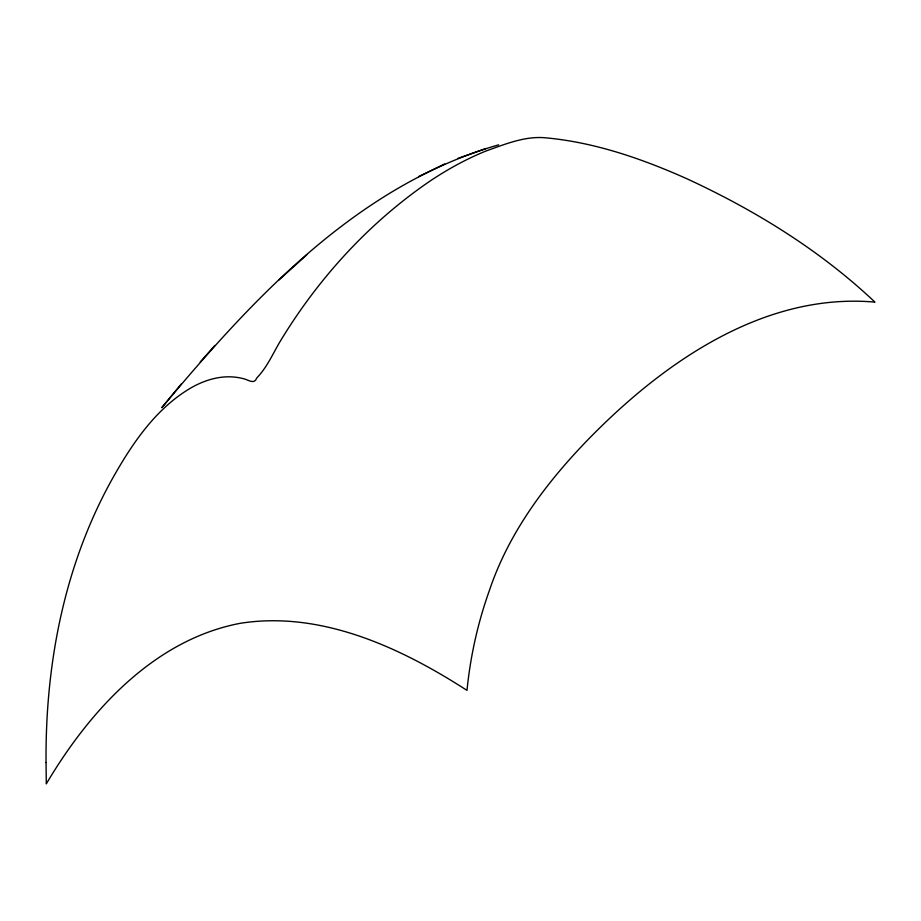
<?xml version="1.0" encoding="UTF-8"?>
<svg xmlns="http://www.w3.org/2000/svg" width="921" height="921" viewBox="0 0 921 921"><rect width="100%" height="100%" fill="white"/><g stroke="black" fill="none" stroke-linecap="round" stroke-linejoin="round"><path stroke-width="1.38" d="M181.276 383.999L161.808 407.658C252.907 298.462 357.417 185.282 498.641 144.85M200.26 361.941L214.881 345.456M278.902 280.007L306.774 254.852M418.618 176.613L444.693 163.973M457.714 158.493L486.023 148.477M46.05 762.519L46.292 783.875C89.372 711.058 153.911 639.761 240.22 623.31C320.969 610.542 400.497 647.498 466.993 690.382C470.378 656.293 477.895 622.608 489.431 590.349C508.657 533.144 545.232 484.009 586.723 440.975C661.094 364.244 762.53 292.118 874.95 302.123C820.243 250.397 755.243 210.345 687.101 178.847C642.121 158.757 594.724 142.283 545.393 137.793C524.866 135.905 504.984 144.252 485.966 151.021C466.74 158.803 448.481 168.854 431.189 180.286C370.967 221.086 320.531 275.816 282.459 337.65C273.871 351.166 268.046 366.339 256.763 377.99C254.242 384.84 248.589 379.878 243.869 378.807C237.583 377.08 231.01 376.505 224.517 376.954C213.568 377.725 203.011 381.398 193.375 386.521C157.399 406.495 133.165 441.999 113.364 476.997C64.458 563.721 45.233 663.719 46.05 762.519"/></g></svg>
